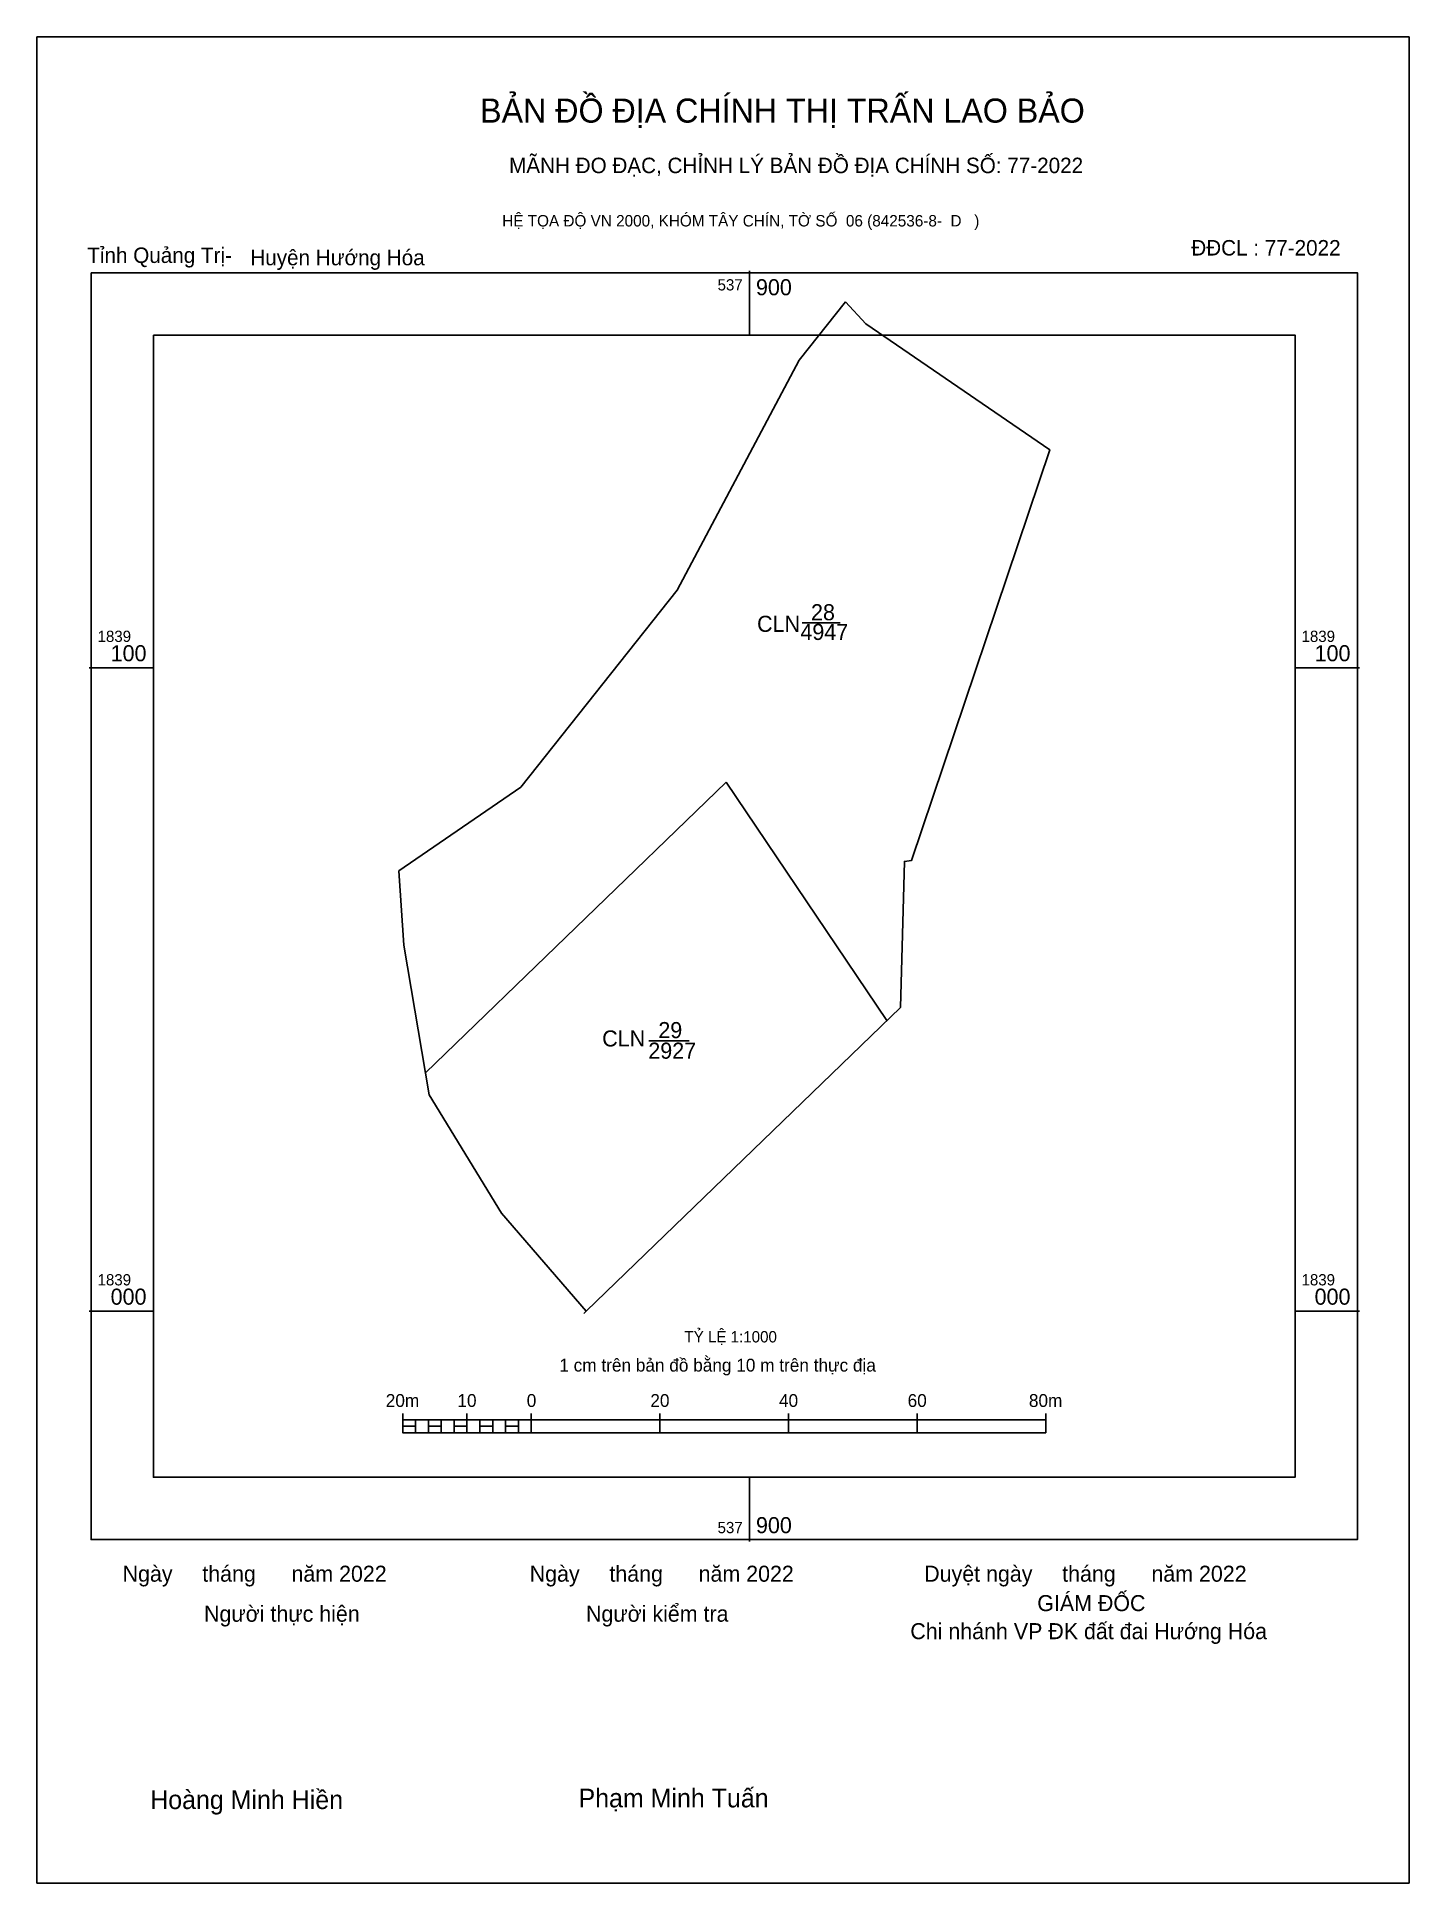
# Model space of a CAD drawing. Extents: x 536966 to 538003, y 1837964 to 1839198.
# Drawn here: x 537789.2 to 538002.6, y 1838911.1 to 1839198 of the extents above.
import ezdxf

# ---------------------------------------------------------------- set-up
doc = ezdxf.new("R2010")
doc.units = 0
for name, color, linetype in [('Level 1', 7, 'Continuous'), ('Level 10', 7, 'Continuous'), ('Level 13', 7, 'Continuous'), ('Level 15', 7, 'Continuous'), ('Level 2', 7, 'Continuous'), ('Level 23', 7, 'Continuous'), ('Level 27', 7, 'Continuous'), ('Level 6', 7, 'Continuous'), ('Level 62', 7, 'Continuous'), ('Level 63', 7, 'Continuous'), ('Level 9', 7, 'Continuous')]:
    doc.layers.add(name, color=color, linetype=linetype)

msp = doc.modelspace()

# ---------------------------------------------------------------- linework, layer by layer
at = {"layer": 'Level 10'}
msp.add_line((537849.61, 1839037.03), (537896.35, 1839082.2), dxfattribs=at)
msp.add_lwpolyline([(537914.9, 1839156.86), (537918.09, 1839153.44), (537946.68, 1839133.87), (537925.17, 1839070.02), (537924.09, 1839069.89), (537923.46, 1839047.21), (537874.6, 1839000), (537861.45, 1839015.24), (537850.19, 1839033.6), (537846.25, 1839056.86), (537845.46, 1839068.41), (537864.43, 1839081.43), (537888.73, 1839112.06), (537907.73, 1839147.8)], close=True, dxfattribs=at)
at = {"layer": 'Level 13'}
msp.add_line((537884.32, 1839042.01), (537890.63, 1839042.01), dxfattribs=at)
at = {"layer": 'Level 15'}
msp.add_line((537896.35, 1839082.2), (537921.35, 1839045.16), dxfattribs=at)
msp.add_lwpolyline([(537789.2, 1839198.03), (538002.55, 1839198.03), (538002.55, 1838911.11), (537789.2, 1838911.11)], close=True, dxfattribs=at)
at = {"layer": 'Level 23'}
msp.add_line((537874.6, 1839000), (537874.24, 1838999.64), dxfattribs=at)
at = {"layer": 'Level 27'}
for p, q in [((537914.9, 1839156.86), (537914.9, 1839156.87)), ((537946.68, 1839133.87), (537946.68, 1839133.88)), ((537923.46, 1839047.21), (537923.46, 1839047.2))]:
    msp.add_line(p, q, dxfattribs=at)
at = {"layer": 'Level 62'}
msp.add_lwpolyline([(537807.31, 1839151.69), (537984.83, 1839151.69), (537984.83, 1838974.18), (537807.31, 1838974.18)], close=True, dxfattribs=at)
at = {"layer": 'Level 63'}
for p, q in [((537900, 1839161.69), (537900, 1839151.69)), ((537908.17, 1839106.95), (537914.11, 1839106.97)), ((537797.31, 1839100), (537807.31, 1839100)), ((537984.83, 1839100), (537994.83, 1839100)), ((537797.31, 1839000), (537807.31, 1839000)), ((537984.83, 1839000), (537994.83, 1839000)), ((537846.07, 1838984.11), (537846.07, 1838981.11)), ((537846.07, 1838983.11), (537946.07, 1838983.11)), ((537848.07, 1838983.11), (537848.07, 1838981.11)), ((537850.07, 1838983.11), (537850.07, 1838981.11)), ((537852.07, 1838983.11), (537852.07, 1838981.11)), ((537854.07, 1838983.11), (537854.07, 1838981.11)), ((537856.07, 1838984.11), (537856.07, 1838981.11)), ((537856.07, 1838983.11), (537856.07, 1838981.11)), ((537858.07, 1838983.11), (537858.07, 1838981.11)), ((537860.07, 1838983.11), (537860.07, 1838981.11)), ((537862.07, 1838983.11), (537862.07, 1838981.11)), ((537864.07, 1838983.11), (537864.07, 1838981.11)), ((537866.07, 1838984.11), (537866.07, 1838981.11)), ((537866.07, 1838983.11), (537866.07, 1838981.11)), ((537886.07, 1838984.11), (537886.07, 1838981.11)), ((537906.07, 1838984.11), (537906.07, 1838981.11)), ((537926.07, 1838984.11), (537926.07, 1838981.11)), ((537946.07, 1838984.11), (537946.07, 1838981.11)), ((537846.07, 1838981.11), (537946.07, 1838981.11)), ((537900, 1838974.18), (537900, 1838964.18))]:
    msp.add_line(p, q, dxfattribs=at)
for points in [[(537797.63, 1839161.38), (537994.51, 1839161.38), (537994.51, 1838964.49), (537797.63, 1838964.49)], [(537846.07, 1838982.11), (537848.07, 1838982.11), (537848.07, 1838981.11), (537846.07, 1838981.11)], [(537846.07, 1838982.11), (537848.07, 1838982.11), (537848.07, 1838981.11), (537846.07, 1838981.11)], [(537850.07, 1838982.11), (537852.07, 1838982.11), (537852.07, 1838981.11), (537850.07, 1838981.11)], [(537854.07, 1838982.11), (537856.07, 1838982.11), (537856.07, 1838981.11), (537854.07, 1838981.11)], [(537858.07, 1838982.11), (537860.07, 1838982.11), (537860.07, 1838981.11), (537858.07, 1838981.11)], [(537862.07, 1838982.11), (537864.07, 1838982.11), (537864.07, 1838981.11), (537862.07, 1838981.11)]]:
    msp.add_lwpolyline(points, close=True, dxfattribs=at)

# ---------------------------------------------------------------- texts
at = {"layer": 'Level 1'}
for s, p in [('CLN', (537901.17, 1839105.57)), ('28', (537909.56, 1839107.37)), ('4947', (537907.91, 1839104.31))]:
    msp.add_text(s, height=2.5, dxfattribs=at).set_placement(p)
at = {"layer": 'Level 13'}
for s, p in [('29', (537885.82, 1839042.43)), ('2927', (537884.26, 1839039.23))]:
    msp.add_text(s, height=2.5, dxfattribs=at).set_placement(p)
at = {"layer": 'Level 2'}
msp.add_text('CLN', height=2.5, dxfattribs=at).set_placement((537877.09, 1839041.13))
at = {"layer": 'Level 6'}
msp.add_text('TỶ LỆ 1:1000', height=1.7579, dxfattribs=at).set_placement((537889.88, 1838995.14))
at = {"layer": 'Level 63'}
for s, height, p in [('BẢN ĐỒ ĐỊA CHÍNH THỊ TRẤN LAO BẢO', 3.7437, (537858.11, 1839184.71)), ('MÃNH ĐO ĐẠC, CHỈNH LÝ BẢN ĐỒ ĐỊA CHÍNH SỐ: 77-2022', 2.4022, (537862.62, 1839176.86)), ('HỆ TỌA ĐỘ VN 2000, KHÓM TÂY CHÍN, TỜ SỐ  06 (842536-8-  D   )', 1.7782, (537861.55, 1839168.57)), ('537', 1.75, (537895.03, 1839158.63)), ('900', 2.5, (537901, 1839157.88)), ('1839', 1.75, (537798.63, 1839104)), ('1839', 1.75, (537985.83, 1839104)), ('100', 2.5, (537800.66, 1839101)), ('100', 2.5, (537987.86, 1839101)), ('D', 0.01, (537846.25, 1839056.86)), ('1839', 1.75, (537798.63, 1839004)), ('1839', 1.75, (537985.83, 1839004)), ('000', 2.5, (537800.66, 1839001)), ('000', 2.5, (537987.86, 1839001)), ('1 cm trên bản đồ bằng 10 m trên thực địa', 2, (537870.43, 1838990.61)), ('20m', 2, (537843.44, 1838985.11)), ('10', 2, (537854.58, 1838985.11)), ('0', 2, (537865.36, 1838985.11)), ('20', 2, (537884.58, 1838985.11)), ('40', 2, (537904.58, 1838985.11)), ('60', 2, (537924.58, 1838985.11)), ('80m', 2, (537943.44, 1838985.11)), ('537', 1.75, (537895.03, 1838965.49)), ('900', 2.5, (537901, 1838965.49)), ('Ngày     tháng      năm 2022', 2.4883, (537802.52, 1838957.95)), ('Ngày     tháng      năm 2022', 2.4883, (537865.82, 1838957.95)), ('Duyệt ngày     tháng      năm 2022', 2.4883, (537927.16, 1838957.95)), ('GIÁM ĐỐC', 2.488, (537944.74, 1838953.38)), ('Người thực hiện', 2.4883, (537815.18, 1838951.73)), ('Người kiểm tra', 2.4883, (537874.57, 1838951.73)), ('Chi nhánh VP ĐK đất đai Hướng Hóa', 2.4883, (537925, 1838949.02)), ('Hoàng Minh Hiền', 2.9024, (537806.81, 1838922.62)), ('Phạm Minh Tuấn', 2.9024, (537873.41, 1838922.88))]:
    msp.add_text(s, height=height, dxfattribs=at).set_placement(p)
at = {"layer": 'Level 9'}
for s, p in [('Tỉnh Quảng Trị-', (537797.03, 1839162.9)), ('Huyện Hướng Hóa', (537822.38, 1839162.54)), ('ĐĐCL : 77-2022', (537968.69, 1839164.06))]:
    msp.add_text(s, height=2.4022, dxfattribs=at).set_placement(p)

doc.saveas('drawing.dxf')
